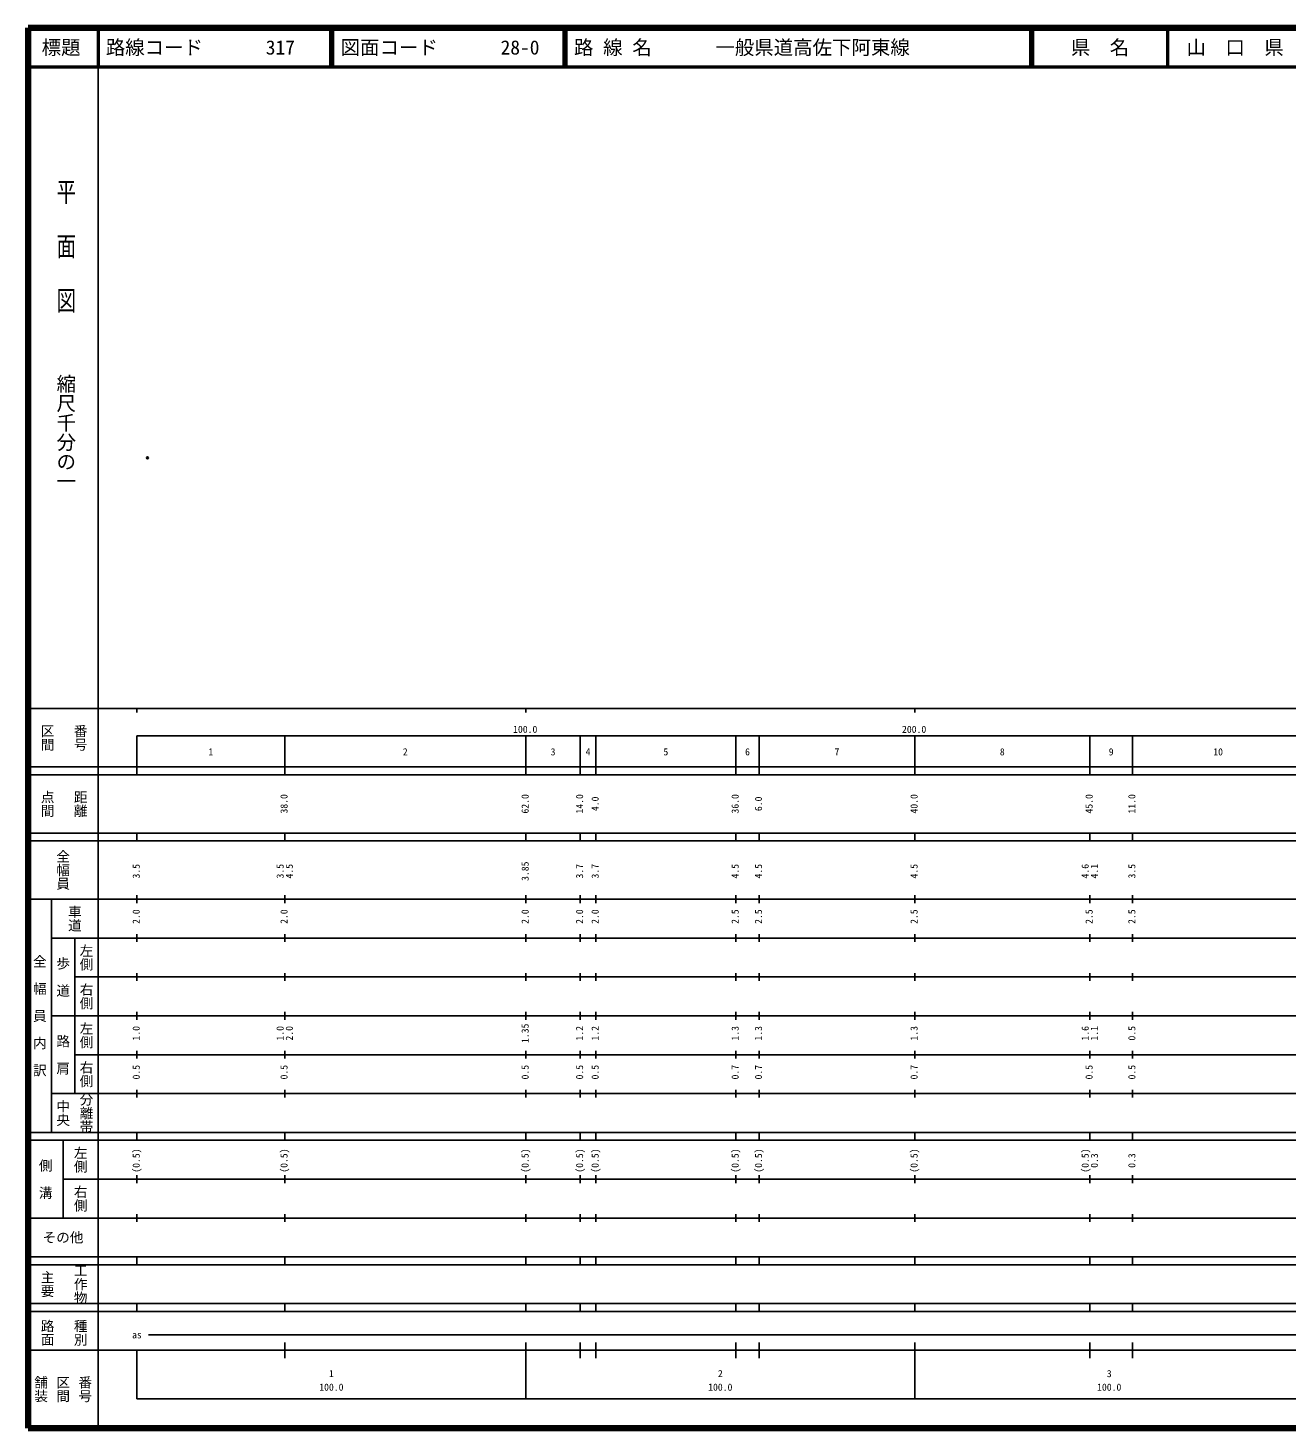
# Model space of a CAD drawing. Units: millimetres on the paper. Extents: x 40 to 680, y 20 to 380.
# Drawn here: x 40 to 363.7, y 20 to 380 of the extents above; entities that cross this region are included whole.
import ezdxf
from ezdxf.enums import TextEntityAlignment as Align

# ---------------------------------------------------------------- set-up
doc = ezdxf.new("R2010")
doc.units = ezdxf.units.MM
doc.header["$PDMODE"] = 32
doc.header["$PDSIZE"] = 0.5
doc.layers.add('M-OTRS', color=6, linetype='Continuous')
doc.layers.add('M-TTL-TXT', color=7, linetype='Continuous')
for name, color, linetype, lineweight in [('M-TTL', 2, 'Continuous', 140), ('M-TTL-BAND', 7, 'Continuous', 25), ('M-TTL-LINE', 7, 'Continuous', 50)]:
    doc.layers.add(name, color=color, linetype=linetype, lineweight=lineweight)
doc.styles.add('@ＭＳ ゴシック', font='')
doc.styles.add('ＭＳ ゴシック', font='')
doc.styles.get('@ＭＳ ゴシック').set_extended_font_data('@MS Gothic')
doc.styles.get('ＭＳ ゴシック').set_extended_font_data('MS Gothic')

msp = doc.modelspace()

# ---------------------------------------------------------------- linework, layer by layer
at = {"layer": 'M-OTRS'}
msp.add_point((70.696, 269.501), dxfattribs=at)
at = {"layer": 'M-TTL'}
for p, q in [((40, 380), (40, 20)), ((680, 380), (40, 380)), ((40, 20), (680, 20))]:
    msp.add_line(p, q, dxfattribs=at)
at = {"layer": 'M-TTL-BAND'}
for p, q in [((58, 370), (58, 20)), ((40, 205), (579, 205)), ((68, 205), (68, 204)), ((168, 205), (168, 204)), ((268, 205), (268, 204)), ((68, 198), (579, 198)), ((68, 198), (68, 188)), ((106, 188), (106, 198)), ((168, 188), (168, 198)), ((182, 188), (182, 198)), ((186, 188), (186, 198)), ((222, 188), (222, 198)), ((228, 188), (228, 198)), ((268, 188), (268, 198)), ((313, 188), (313, 198)), ((324, 188), (324, 198)), ((40, 190), (579, 190)), ((40, 188), (579, 188)), ((40, 173), (579, 173)), ((68, 171), (68, 173)), ((106, 171), (106, 173)), ((168, 171), (168, 173)), ((182, 171), (182, 173)), ((186, 171), (186, 173)), ((222, 171), (222, 173)), ((228, 171), (228, 173)), ((268, 171), (268, 173)), ((313, 171), (313, 173)), ((324, 171), (324, 173)), ((40, 171), (579, 171)), ((40, 156), (579, 156)), ((46, 96), (46, 156)), ((68, 155), (68, 157)), ((106, 155), (106, 157)), ((168, 155), (168, 157)), ((182, 155), (182, 157)), ((186, 155), (186, 157)), ((222, 155), (222, 157)), ((228, 155), (228, 157)), ((268, 155), (268, 157)), ((313, 155), (313, 157)), ((324, 155), (324, 157)), ((46, 146), (579, 146)), ((52, 146), (52, 106)), ((68, 145), (68, 147)), ((106, 145), (106, 147)), ((168, 145), (168, 147)), ((182, 145), (182, 147)), ((186, 145), (186, 147)), ((222, 145), (222, 147)), ((228, 145), (228, 147)), ((268, 145), (268, 147)), ((313, 145), (313, 147)), ((324, 145), (324, 147)), ((68, 135), (68, 137)), ((106, 135), (106, 137)), ((168, 135), (168, 137)), ((182, 135), (182, 137)), ((186, 135), (186, 137)), ((222, 135), (222, 137)), ((228, 135), (228, 137)), ((268, 135), (268, 137)), ((313, 135), (313, 137)), ((324, 135), (324, 137)), ((52, 136), (579, 136)), ((46, 126), (579, 126)), ((68, 125), (68, 127)), ((106, 125), (106, 127)), ((168, 125), (168, 127)), ((182, 125), (182, 127)), ((186, 125), (186, 127)), ((222, 125), (222, 127)), ((228, 125), (228, 127)), ((268, 125), (268, 127)), ((313, 125), (313, 127)), ((324, 125), (324, 127)), ((52, 116), (579, 116)), ((68, 115), (68, 117)), ((106, 115), (106, 117)), ((168, 115), (168, 117)), ((182, 115), (182, 117)), ((186, 115), (186, 117)), ((222, 115), (222, 117)), ((228, 115), (228, 117)), ((268, 115), (268, 117)), ((313, 115), (313, 117)), ((324, 115), (324, 117)), ((46, 106), (579, 106)), ((68, 105), (68, 107)), ((106, 105), (106, 107)), ((168, 105), (168, 107)), ((182, 105), (182, 107)), ((186, 105), (186, 107)), ((222, 105), (222, 107)), ((228, 105), (228, 107)), ((268, 105), (268, 107)), ((313, 105), (313, 107)), ((324, 105), (324, 107)), ((40, 96), (579, 96)), ((40, 94), (579, 94)), ((49, 94), (49, 74)), ((68, 94), (68, 96)), ((106, 94), (106, 96)), ((168, 94), (168, 96)), ((182, 94), (182, 96)), ((186, 94), (186, 96)), ((222, 94), (222, 96)), ((228, 94), (228, 96)), ((268, 94), (268, 96)), ((313, 94), (313, 96)), ((324, 94), (324, 96)), ((49, 84), (579, 84)), ((68, 83), (68, 85)), ((106, 83), (106, 85)), ((168, 83), (168, 85)), ((182, 83), (182, 85)), ((186, 83), (186, 85)), ((222, 83), (222, 85)), ((228, 83), (228, 85)), ((268, 83), (268, 85)), ((313, 83), (313, 85)), ((324, 83), (324, 85)), ((40, 74), (579, 74)), ((68, 73), (68, 75)), ((106, 73), (106, 75)), ((168, 73), (168, 75)), ((182, 73), (182, 75)), ((186, 73), (186, 75)), ((222, 73), (222, 75)), ((228, 73), (228, 75)), ((268, 73), (268, 75)), ((313, 73), (313, 75)), ((324, 73), (324, 75)), ((40, 64), (579, 64)), ((40, 62), (579, 62)), ((68, 62), (68, 64)), ((106, 62), (106, 64)), ((168, 62), (168, 64)), ((182, 62), (182, 64)), ((186, 62), (186, 64)), ((222, 62), (222, 64)), ((228, 62), (228, 64)), ((268, 62), (268, 64)), ((313, 62), (313, 64)), ((324, 62), (324, 64)), ((40, 52), (579, 52)), ((68, 50), (68, 52)), ((106, 50), (106, 52)), ((168, 50), (168, 52)), ((182, 50), (182, 52)), ((186, 50), (186, 52)), ((222, 50), (222, 52)), ((228, 50), (228, 52)), ((268, 50), (268, 52)), ((313, 50), (313, 52)), ((324, 50), (324, 52)), ((40, 50), (579, 50)), ((71, 44), (565, 44)), ((40, 40), (579, 40)), ((68, 40), (68, 27.5)), ((106, 38), (106, 42)), ((168, 27.5), (168, 42)), ((182, 38), (182, 42)), ((186, 38), (186, 42)), ((222, 38), (222, 42)), ((228, 38), (228, 42)), ((268, 27.5), (268, 42)), ((313, 38), (313, 42)), ((324, 38), (324, 42)), ((68, 27.5), (579, 27.5))]:
    msp.add_line(p, q, dxfattribs=at)
at = {"layer": 'M-TTL-LINE'}
for p, q in [((58, 380), (58, 370)), ((117.75, 380), (117.75, 370)), ((118.25, 380), (118.25, 370)), ((177.75, 380), (177.75, 370)), ((178.25, 380), (178.25, 370)), ((297.75, 380), (297.75, 370)), ((298.25, 380), (298.25, 370)), ((333, 380), (333, 370)), ((40, 370), (680, 370))]:
    msp.add_line(p, q, dxfattribs=at)

# ---------------------------------------------------------------- texts
at = {"layer": 'M-TTL-BAND', "style": '@ＭＳ ゴシック', "width": 1.4}
msp.add_text('平  面  図', height=3.666, rotation=270, dxfattribs=at).set_placement((49.777, 306.475), align=Align.MIDDLE_RIGHT)
at = {"layer": 'M-TTL-BAND', "style": '@ＭＳ ゴシック'}
msp.add_text('縮尺千分の一', height=3.666, rotation=270, dxfattribs=at).set_placement((49.777, 261.03), align=Align.MIDDLE_RIGHT)
for s, p in [('区間', (45, 197.5)), ('番号', (53.5, 197.5)), ('点間', (45, 180.5)), ('距離', (53.5, 180.5)), ('全幅員', (49, 163.5)), ('車道', (52, 151)), ('左側', (55, 141)), ('全\u3000幅\u3000員\u3000内\u3000訳', (43, 126)), ('歩\u3000道', (49, 136)), ('右側', (55, 131)), ('左側', (55, 121)), ('路\u3000肩', (49, 116)), ('右側', (55, 111)), ('分離帯', (55, 101)), ('中央', (49, 101)), ('左側', (53.5, 89)), ('側\u3000溝', (44.5, 84)), ('右側', (53.5, 79)), ('工作物', (53.5, 57)), ('主要', (45, 57)), ('路面', (45, 44.5)), ('種別', (53.5, 44.5)), ('舗装', (43.333, 30)), ('区間', (49, 30)), ('番号', (54.667, 30))]:
    msp.add_text(s, height=2.566, rotation=270, dxfattribs=at).set_placement(p, align=Align.MIDDLE_CENTER)
at = {"layer": 'M-TTL-BAND', "style": 'ＭＳ ゴシック'}
for s, p in [('100.0', (167.844, 198.195)), ('200.0', (267.844, 198.195)), ('1', (87, 192.405)), ('2', (137, 192.405)), ('3', (175, 192.405)), ('4', (184, 192.405)), ('5', (204, 192.405)), ('6', (225, 192.405)), ('7', (248, 192.405)), ('8', (290.5, 192.405)), ('9', (318.5, 192.405)), ('10', (346, 192.405)), ('as', (68, 42.5)), ('1', (118, 32.523)), ('2', (218, 32.523)), ('3', (318, 32.523)), ('100.0', (118, 29.033)), ('100.0', (218, 29.033)), ('100.0', (318, 29.033))]:
    msp.add_text(s, height=1.833, dxfattribs=at).set_placement(p, align=Align.BOTTOM_CENTER)
for s, p in [('38.0', (107.278, 180.5)), ('62.0', (169.278, 180.5)), ('14.0', (183.278, 180.5)), ('4.0', (187.278, 180.5)), ('36.0', (223.278, 180.5)), ('6.0', (229.278, 180.5)), ('40.0', (269.278, 180.5)), ('45.0', (314.278, 180.5)), ('11.0', (325.278, 180.5)), ('3.5', (69.278, 163.174)), ('3.5', (106.278, 163.174)), ('4.5', (108.648, 163.174)), ('3.85', (169.278, 163.174)), ('3.7', (183.278, 163.174)), ('3.7', (187.278, 163.174)), ('4.5', (223.278, 163.174)), ('4.5', (229.278, 163.174)), ('4.5', (269.278, 163.174)), ('4.6', (313.278, 163.174)), ('4.1', (315.648, 163.174)), ('3.5', (325.278, 163.174)), ('2.0', (69.278, 151.5)), ('2.0', (107.278, 151.5)), ('2.0', (169.278, 151.5)), ('2.0', (183.278, 151.5)), ('2.0', (187.278, 151.5)), ('2.5', (223.278, 151.5)), ('2.5', (229.278, 151.5)), ('2.5', (269.278, 151.5)), ('2.5', (314.278, 151.5)), ('2.5', (325.278, 151.5)), ('1.0', (69.278, 121.5)), ('1.0', (106.278, 121.5)), ('2.0', (108.648, 121.5)), ('1.35', (169.278, 121.5)), ('1.2', (183.278, 121.5)), ('1.2', (187.278, 121.5)), ('1.3', (223.278, 121.5)), ('1.3', (229.278, 121.5)), ('1.3', (269.278, 121.5)), ('1.6', (313.278, 121.5)), ('1.1', (315.648, 121.5)), ('0.5', (325.278, 121.5)), ('0.5', (69.278, 111.5)), ('0.5', (107.278, 111.5)), ('0.5', (169.278, 111.5)), ('0.5', (183.278, 111.5)), ('0.5', (187.278, 111.5)), ('0.7', (223.278, 111.5)), ('0.7', (229.278, 111.5)), ('0.7', (269.278, 111.5)), ('0.5', (314.278, 111.5)), ('0.5', (325.278, 111.5)), ('(0.5)', (69.278, 88.764)), ('(0.5)', (107.278, 88.764)), ('(0.5)', (169.278, 88.764)), ('(0.5)', (183.278, 88.764)), ('(0.5)', (187.278, 88.764)), ('(0.5)', (223.278, 88.764)), ('(0.5)', (229.278, 88.764)), ('(0.5)', (269.278, 88.764)), ('(0.5)', (313.278, 88.764)), ('0.3', (315.648, 88.764)), ('0.3', (325.278, 88.764))]:
    msp.add_text(s, height=1.833, rotation=90, dxfattribs=at).set_placement(p, align=Align.BOTTOM_CENTER)
msp.add_text('その他', height=2.566, dxfattribs=at).set_placement((49, 69), align=Align.MIDDLE_CENTER)
at = {"layer": 'M-TTL-TXT', "style": 'ＭＳ ゴシック'}
for s, p in [('標題', (48.5, 375)), ('県\u3000名', (315.625, 375)), ('山\u3000口\u3000県', (350.375, 375))]:
    msp.add_text(s, height=3.666, dxfattribs=at).set_placement(p, align=Align.MIDDLE_CENTER)
for s, p in [('路線コード', (60, 375)), ('317', (101.142, 375)), ('図面コード', (120.38, 375)), ('28-0', (161.521, 375)), ('路 線 名', (180.38, 375)), ('一般県道高佐下阿東線', (216.734, 375))]:
    msp.add_text(s, height=3.666, dxfattribs=at).set_placement(p, align=Align.MIDDLE_LEFT)

doc.saveas('drawing.dxf')
